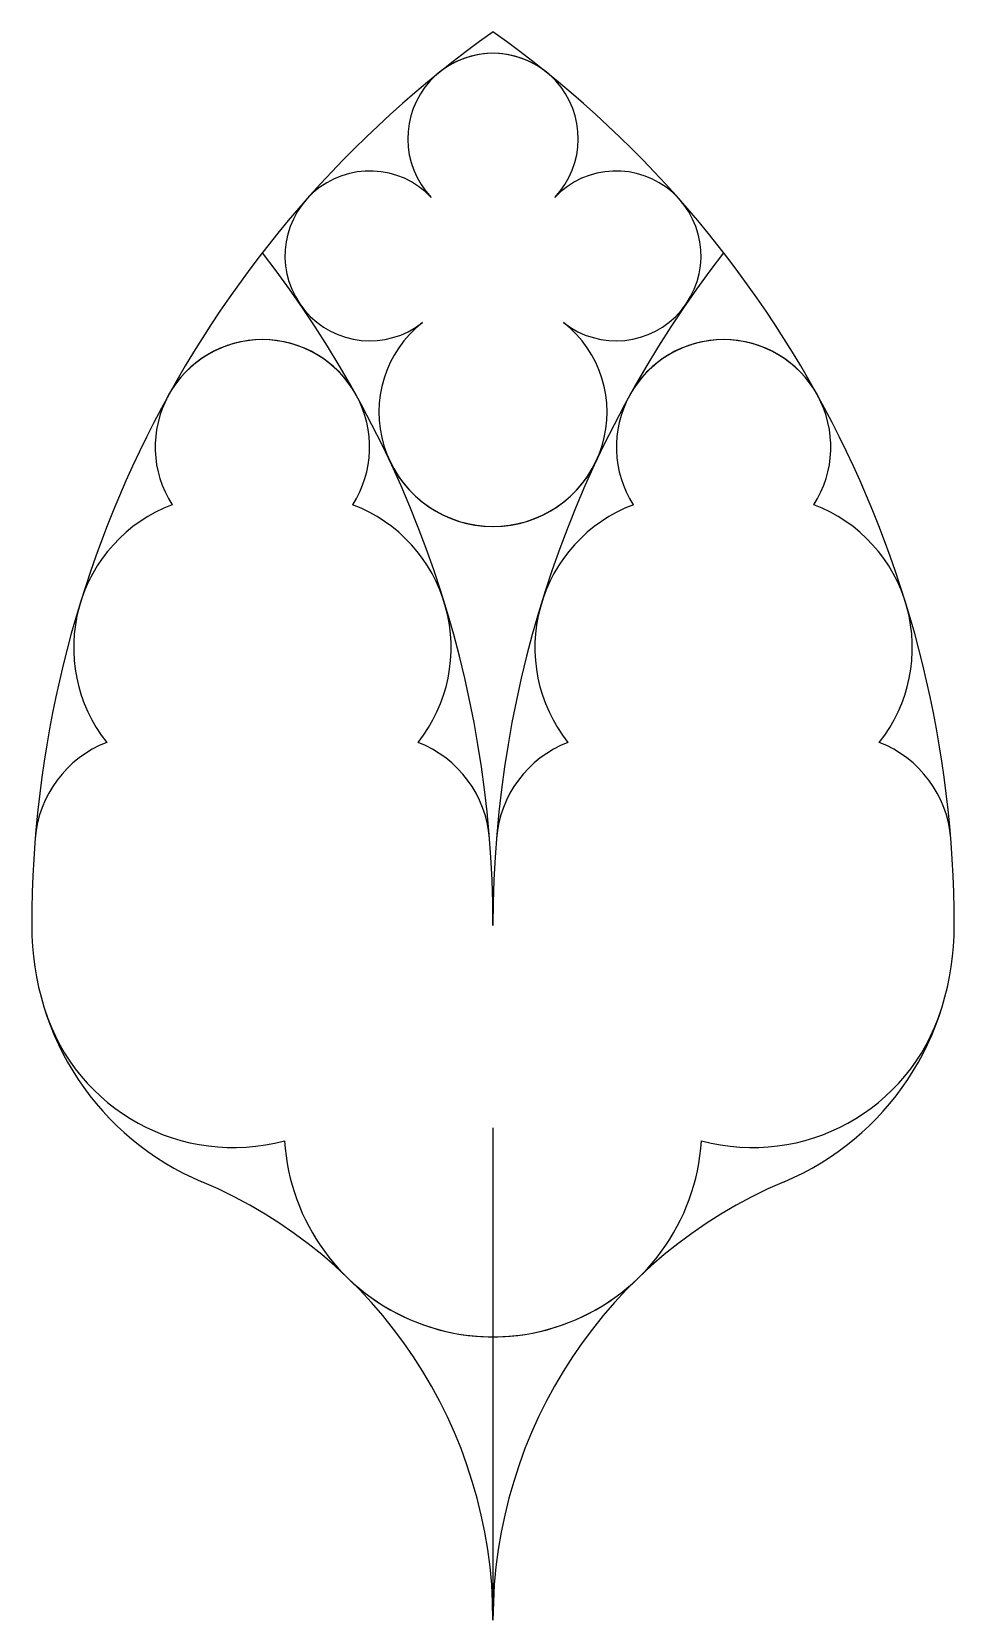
# Model space of a CAD drawing. Extents: x -50 to 50, y -75 to 97.
import ezdxf

# ---------------------------------------------------------------- set-up
doc = ezdxf.new("R2010")
doc.units = 0
doc.layers.add('MODELSKETCH_VISIBLE', color=7, linetype='CONTINUOUS')

msp = doc.modelspace()

# ---------------------------------------------------------------- linework, layer by layer
at = {"layer": 'MODELSKETCH_VISIBLE'}
msp.add_line((0, -21.92), (0, -75.26), dxfattribs=at)
for centre, radius, start, end in [((68.75, 0), 118.75, 125.3765, 180), ((-68.75, 0), 118.75, 0, 54.6235), ((0, 85.25), 9.24, 51.1141, 223.5946), ((0, 85.25), 9.24, 316.4054, 128.8859), ((-13.35, 72.54), 9.2, 43.5946, 308.2417), ((13.35, 72.54), 9.2, 231.7583, 136.4054), ((-118.75, 0), 118.75, 0, 37.8636), ((118.75, 0), 118.75, 142.1364, 180), ((0, 55.6), 12.37, 128.2417, 334.9121), ((0, 55.6), 12.37, 205.0879, 51.7583), ((-25, 51.85), 11.62, 28.9449, 212.59), ((-25, 51.85), 11.62, 327.41, 151.0551), ((25, 51.85), 11.62, 28.9449, 212.59), ((25, 51.85), 11.62, 327.41, 151.0551), ((-28.9, 30.11), 16.56, 110.8234, 218.3967), ((-21.1, 30.11), 16.56, 321.6033, 69.1766), ((21.1, 30.11), 16.56, 110.8234, 218.3967), ((28.9, 30.11), 16.56, 321.6033, 69.1766), ((-37.48, 8.47), 12.18, 111.1641, 175.4438), ((-12.52, 8.47), 12.18, 4.5562, 68.8359), ((12.52, 8.47), 12.18, 111.1641, 175.4438), ((37.48, 8.47), 12.18, 4.5562, 68.8359), ((-19.88, 0), 30.12, 180, 247.1952), ((0, -21.92), 22.64, 89.9944, 90.0056), ((19.88, 0), 30.12, 292.8048, 0), ((-28.15, -2.6), 21.45, 197.4807, 285.0178), ((28.15, -2.6), 21.45, 254.9822, 342.5193), ((0, -21.92), 22.64, 183.5501, 314.0069), ((0, -21.92), 22.64, 225.9931, 356.4499), ((-51.53, -75.26), 51.53, 0, 67.1952), ((51.53, -75.26), 51.53, 112.8048, 180)]:
    msp.add_arc(centre, radius, start, end, dxfattribs=at)

doc.saveas('drawing.dxf')
